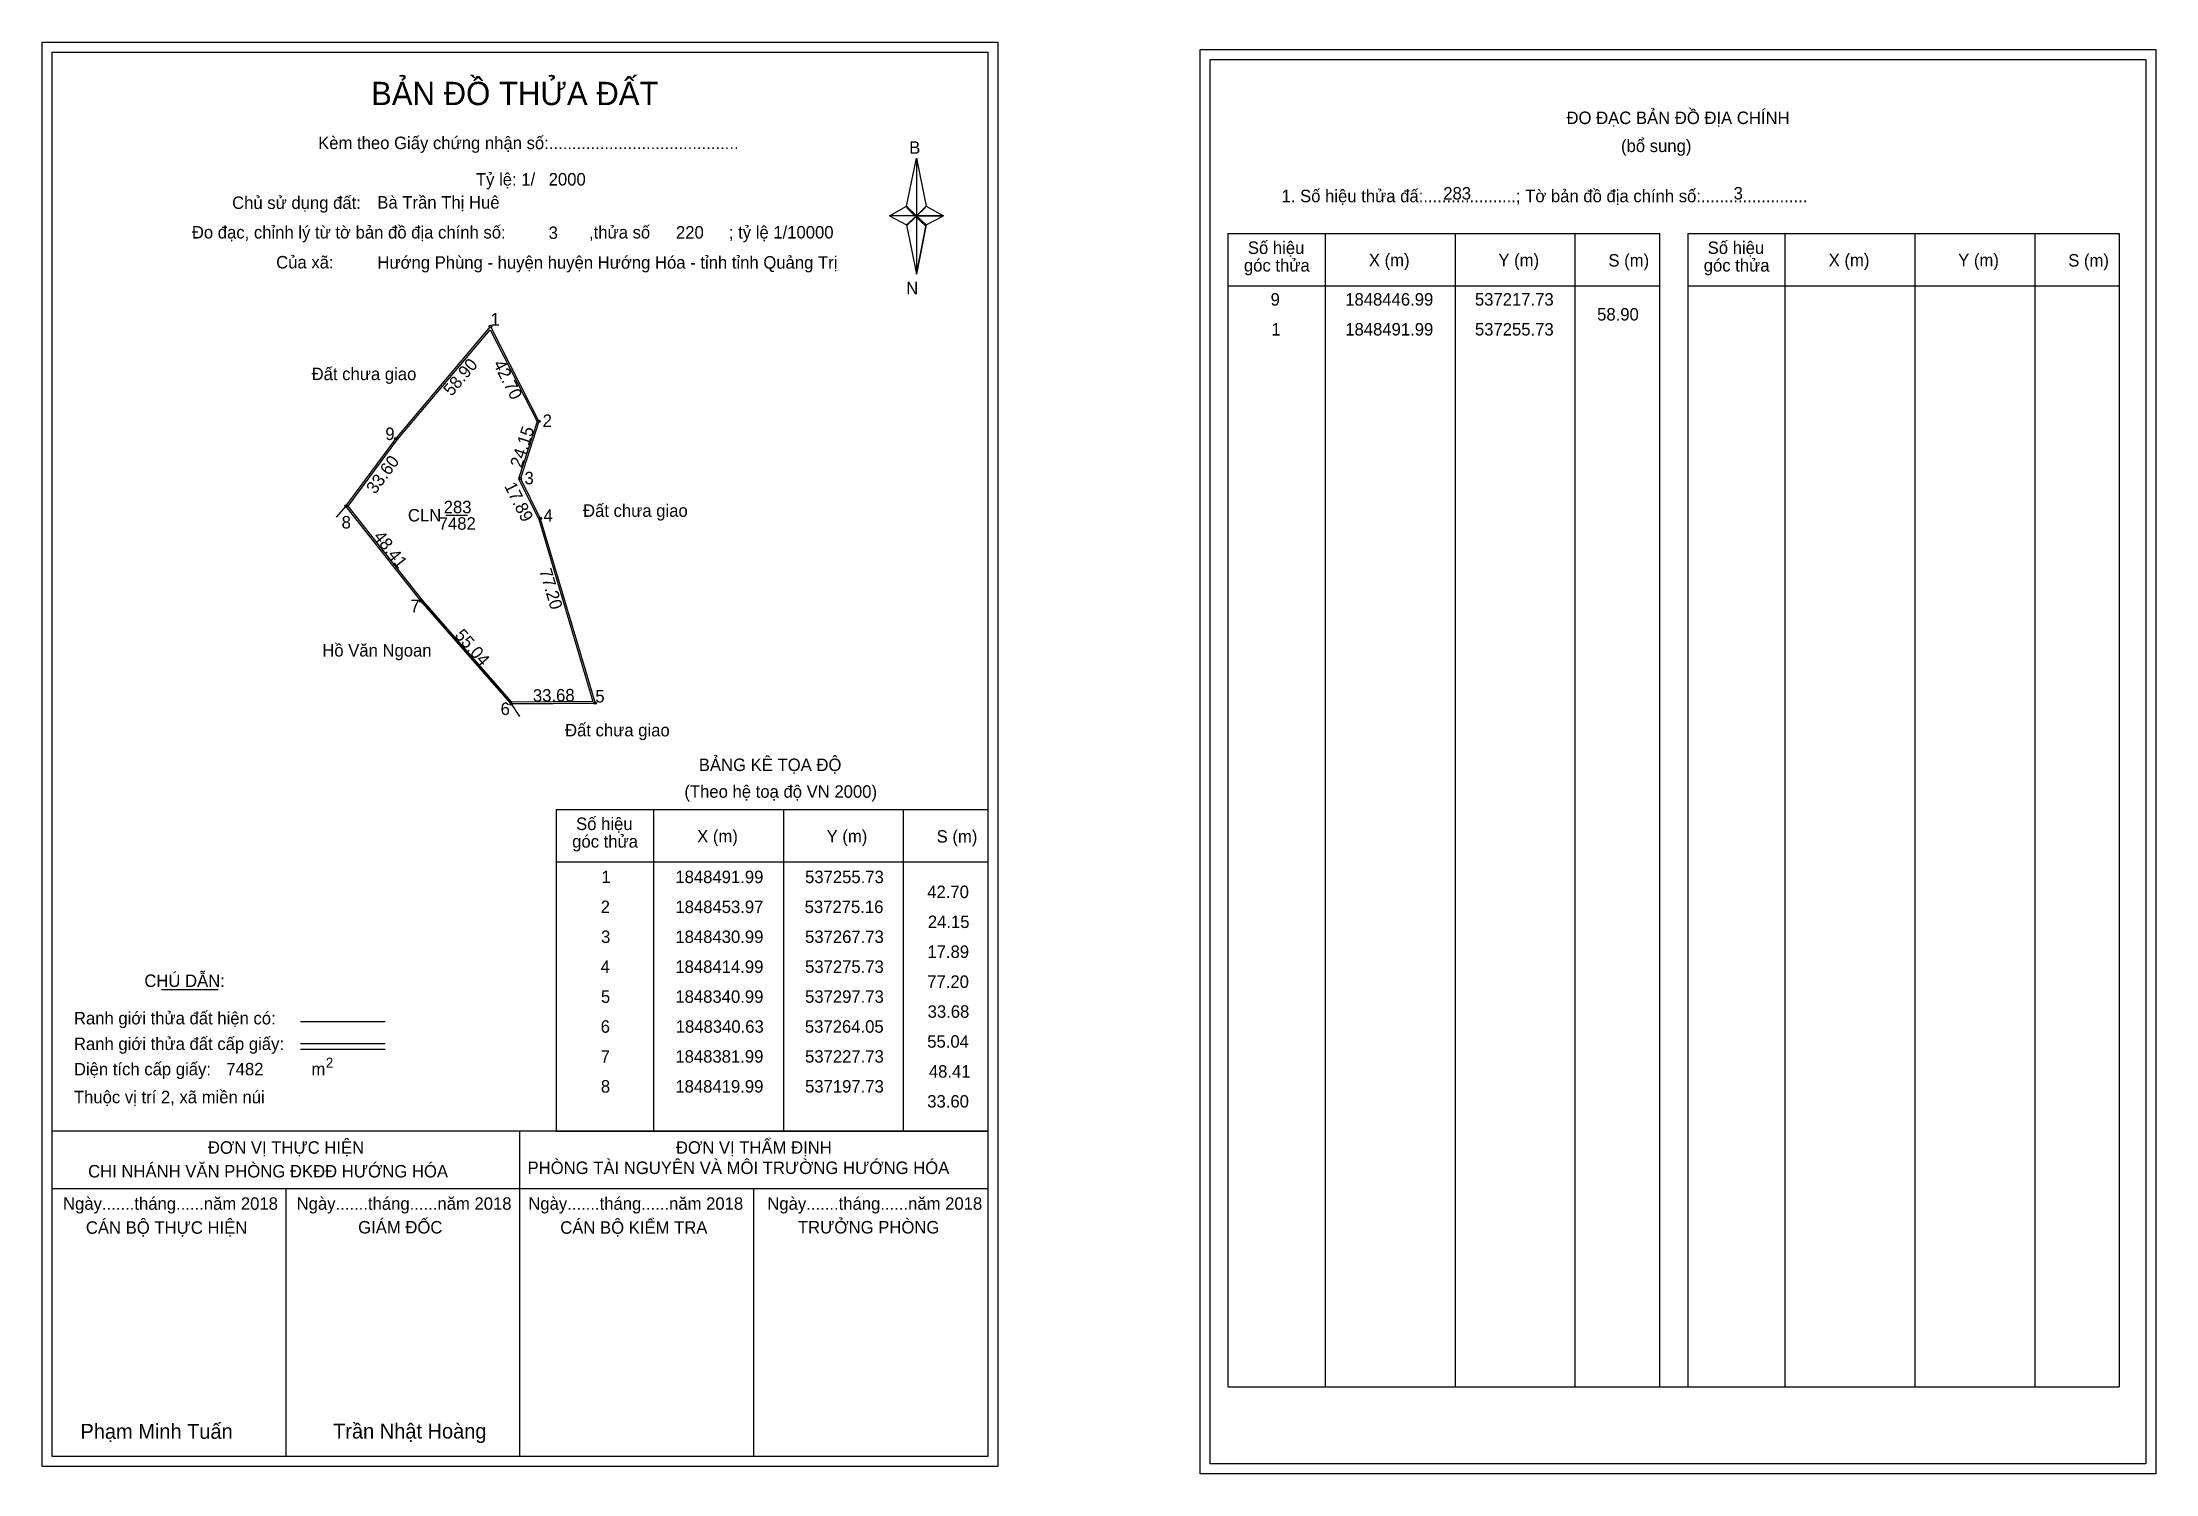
# Model space of a CAD drawing. Extents: x 537076 to 537924, y 1848032 to 1848606.
import ezdxf

# ---------------------------------------------------------------- set-up
doc = ezdxf.new("R2010")
doc.units = 0
for name, color, linetype in [('Level 1', 7, 'Continuous'), ('Level 10', 7, 'Continuous'), ('Level 11', 7, 'Continuous'), ('Level 13', 7, 'Continuous'), ('Level 27', 7, 'Continuous'), ('Level 3', 7, 'Continuous'), ('Level 36', 7, 'Continuous'), ('Level 49', 7, 'Continuous'), ('Level 53', 7, 'Continuous'), ('Level 55', 7, 'Continuous'), ('Level 6', 7, 'Continuous'), ('Level 63', 7, 'Continuous'), ('Level 9', 7, 'Continuous')]:
    doc.layers.add(name, color=color, linetype=linetype)

msp = doc.modelspace()

# ---------------------------------------------------------------- linework, layer by layer
at = {"layer": 'Level 1'}
for p, q in [((537079.88, 1848601.98), (537079.88, 1848601.98)), ((537544.56, 1848599.07), (537544.56, 1848599.07)), ((537422.72, 1848540.22), (537426.65, 1848559.5)), ((537422.72, 1848540.22), (537426.65, 1848559.5)), ((537426.65, 1848559.5), (537426.65, 1848536.45)), ((537426.65, 1848559.5), (537430.59, 1848540.22)), ((537426.65, 1848559.5), (537426.65, 1848536.45)), ((537415.83, 1848536.45), (537422.72, 1848540.22)), ((537422.72, 1848540.22), (537426.65, 1848536.45)), ((537426.65, 1848536.45), (537422.72, 1848540.22)), ((537426.36, 1848536.01), (537422.72, 1848539.78)), ((537430.29, 1848539.78), (537426.36, 1848536.01)), ((537426.36, 1848536.01), (537430.29, 1848539.78)), ((537430.59, 1848540.22), (537426.65, 1848536.45)), ((537426.65, 1848536.45), (537430.59, 1848540.22)), ((537430.59, 1848540.22), (537437.48, 1848536.45)), ((537415.83, 1848536.45), (537422.72, 1848532.77)), ((537426.65, 1848536.45), (537415.83, 1848536.45)), ((537426.65, 1848536.45), (537422.72, 1848532.77)), ((537422.72, 1848532.77), (537426.65, 1848536.45)), ((537426.36, 1848536.01), (537422.72, 1848532.33)), ((537422.72, 1848532.33), (537426.36, 1848536.01)), ((537422.72, 1848532.77), (537426.65, 1848513.05)), ((537430.29, 1848532.33), (537426.36, 1848536.01)), ((537426.65, 1848536.45), (537426.65, 1848513.05)), ((537426.65, 1848536.45), (537437.48, 1848536.45)), ((537426.65, 1848536.45), (537430.59, 1848532.77)), ((537437.48, 1848536.45), (537426.65, 1848536.45)), ((537426.65, 1848536.45), (537426.65, 1848513.05)), ((537430.59, 1848532.77), (537426.65, 1848536.45)), ((537430.59, 1848532.77), (537426.65, 1848513.05)), ((537426.65, 1848513.05), (537430.59, 1848532.77)), ((537430.59, 1848532.77), (537437.48, 1848536.45)), ((537551.62, 1848529.36), (537724.82, 1848529.36)), ((537590.8, 1848066.83), (537590.8, 1848529.36)), ((537642.95, 1848066.83), (537642.95, 1848529.36)), ((537690.89, 1848529.36), (537690.89, 1848066.83)), ((537724.82, 1848529.36), (537724.82, 1848066.83)), ((537736.14, 1848529.36), (537909.34, 1848529.36)), ((537775.32, 1848066.83), (537775.32, 1848529.36)), ((537827.46, 1848066.83), (537827.46, 1848529.36)), ((537875.41, 1848529.36), (537875.41, 1848066.83)), ((537909.34, 1848529.36), (537909.34, 1848066.83)), ((537551.62, 1848508.31), (537724.82, 1848508.31)), ((537736.14, 1848508.31), (537909.34, 1848508.31)), ((537282.06, 1848298.33), (537455.26, 1848298.33)), ((537321.24, 1848169.28), (537321.24, 1848298.33)), ((537373.39, 1848169.28), (537373.39, 1848298.33)), ((537421.33, 1848298.33), (537421.33, 1848169.28)), ((537282.06, 1848277.27), (537455.26, 1848277.27)), ((537123.71, 1848226.11), (537146.52, 1848226.11)), ((537179.44, 1848213.31), (537213.46, 1848213.31)), ((537179.44, 1848204.41), (537213.46, 1848204.41)), ((537179.44, 1848202.22), (537213.46, 1848202.22)), ((537293.53, 1848169.28), (537079.87, 1848169.28)), ((537455.26, 1848169.28), (537245.58, 1848169.28)), ((537267.57, 1848038.83), (537267.57, 1848169.28)), ((537282.06, 1848169.27), (537455.26, 1848169.27)), ((537455.27, 1848146.18), (537079.87, 1848146.18)), ((537173.72, 1848038.83), (537173.72, 1848146.18)), ((537361.42, 1848038.83), (537361.42, 1848146.18)), ((537551.62, 1848066.83), (537909.34, 1848066.83)), ((537455.26, 1848038.83), (537455.26, 1848038.83)), ((537919.96, 1848035.92), (537919.96, 1848035.92))]:
    msp.add_line(p, q, dxfattribs=at)
at = {"layer": 'Level 10'}
for p, q in [((537217.73, 1848446.99), (537255.73, 1848491.99)), ((537218.28, 1848446.56), (537255.59, 1848490.73)), ((537255.59, 1848490.73), (537274.4, 1848453.91)), ((537255.73, 1848491.99), (537275.16, 1848453.97)), ((537197.73, 1848419.99), (537217.73, 1848446.99)), ((537198.61, 1848420), (537218.28, 1848446.56)), ((537274.4, 1848453.91), (537266.98, 1848430.93)), ((537275.16, 1848453.97), (537267.73, 1848430.99)), ((537266.98, 1848430.93), (537275.08, 1848414.73)), ((537267.73, 1848430.99), (537275.73, 1848414.99)), ((537227.73, 1848381.99), (537197.73, 1848419.99)), ((537228.27, 1848382.44), (537198.61, 1848420)), ((537275.08, 1848414.73), (537296.79, 1848341.68)), ((537275.73, 1848414.99), (537297.73, 1848340.99)), ((537227.73, 1848381.99), (537264.05, 1848340.63)), ((537264.05, 1848340.63), (537227.73, 1848381.99)), ((537264.36, 1848341.33), (537228.27, 1848382.44)), ((537264.05, 1848340.63), (537297.73, 1848340.99)), ((537297.73, 1848340.99), (537264.05, 1848340.63)), ((537296.79, 1848341.68), (537264.36, 1848341.33))]:
    msp.add_line(p, q, dxfattribs=at)
at = {"layer": 'Level 11'}
for centre in [(537255.73, 1848491.99), (537275.16, 1848453.97), (537217.73, 1848446.99), (537267.73, 1848430.99), (537197.73, 1848419.99), (537275.73, 1848414.99), (537227.73, 1848381.99), (537264.05, 1848340.63), (537297.73, 1848340.99), (537297.73, 1848340.99)]:
    msp.add_circle(centre, 0.5, dxfattribs=at)
at = {"layer": 'Level 27'}
for p, q in [((537197.73, 1848419.99), (537193.75, 1848415.5)), ((537264.05, 1848340.63), (537267.32, 1848335.6))]:
    msp.add_line(p, q, dxfattribs=at)
at = {"layer": 'Level 3'}
for p, q in [((537551.62, 1848529.36), (537551.62, 1848066.83)), ((537736.14, 1848529.36), (537736.14, 1848066.83)), ((537282.06, 1848298.33), (537282.06, 1848169.28))]:
    msp.add_line(p, q, dxfattribs=at)
at = {"layer": 'Level 63'}
for p, q in [((537075.87, 1848605.98), (537459.27, 1848605.98)), ((537075.87, 1848034.83), (537075.87, 1848605.98)), ((537079.87, 1848601.98), (537455.27, 1848601.98)), ((537079.87, 1848038.83), (537079.87, 1848601.98)), ((537455.27, 1848601.98), (537455.27, 1848038.83)), ((537459.27, 1848605.98), (537459.27, 1848034.83)), ((537540.56, 1848603.07), (537923.96, 1848603.07)), ((537540.56, 1848031.92), (537540.56, 1848603.07)), ((537544.56, 1848599.07), (537919.96, 1848599.07)), ((537544.56, 1848035.92), (537544.56, 1848599.07)), ((537919.96, 1848599.07), (537919.96, 1848035.92)), ((537923.96, 1848603.07), (537923.96, 1848031.92)), ((537455.27, 1848038.83), (537079.87, 1848038.83)), ((537459.27, 1848034.83), (537075.87, 1848034.83)), ((537923.96, 1848031.92), (537540.56, 1848031.92)), ((537919.96, 1848035.92), (537544.56, 1848035.92))]:
    msp.add_line(p, q, dxfattribs=at)
at = {"layer": 'Level 9'}
msp.add_line((537237.85, 1848416.31), (537246.54, 1848416.31), dxfattribs=at)

# ---------------------------------------------------------------- texts
at = {"layer": 'Level 1'}
for s, height, p in [('BẢN ĐỒ THỬA ĐẤT', 9.3313, (537207.81, 1848580.8)), ('ĐO ĐẠC BẢN ĐỒ ĐỊA CHÍNH', 5, (537687.51, 1848573.2)), ('Kèm theo Giấy chứng nhận số:.........................................', 5, (537186.57, 1848563.14)), ('B', 5, (537423.74, 1848561.26)), ('(bổ sung)', 5, (537709.39, 1848561.96)), ('1. Số hiệu thửa đấ:....................; Tờ bản đồ địa chính số:.......................', 5, (537573.17, 1848541.84)), ('Chủ sử dụng đất:', 5, (537152.05, 1848539.15)), ('Đo đạc, chỉnh lý từ tờ bản đồ địa chính số:                  ,thửa số                 ; tỷ lệ 1/10000', 5, (537135.89, 1848527.29)), ('Số hiệu', 5, (537559.65, 1848521.1)), ('Số hiệu', 5, (537744.17, 1848521.1)), ('Của xã:', 5, (537169.73, 1848515.29)), ('góc thửa', 5, (537558.07, 1848514.04)), ('X (m)', 5, (537608.21, 1848516.15)), ('Y (m)', 5, (537660.17, 1848516.15)), ('S (m)', 5, (537704.33, 1848516.05)), ('góc thửa', 5, (537742.58, 1848514.04)), ('X (m)', 5, (537792.73, 1848516.15)), ('Y (m)', 5, (537844.68, 1848516.15)), ('S (m)', 5, (537888.84, 1848516.05)), ('N', 5, (537422.54, 1848504.92)), ('BẢNG KÊ TỌA ĐỘ', 5, (537339.33, 1848313.73)), ('(Theo hệ toạ độ VN 2000)', 5, (537333.53, 1848303.01)), ('Số hiệu', 5, (537290.09, 1848290.06)), ('góc thửa', 5, (537288.51, 1848283)), ('X (m)', 5, (537338.65, 1848285.11)), ('Y (m)', 5, (537390.61, 1848285.11)), ('S (m)', 5, (537434.77, 1848285.01)), ('CHÚ DẪN:', 5, (537116.83, 1848227.12)), ('Ranh giới thửa đất hiện có:', 5, (537088.57, 1848212.12)), ('Ranh giới thửa đất cấp giấy:', 5, (537088.57, 1848201.84)), ('Diện tích cấp giấy:', 5, (537088.57, 1848191.68)), ('m', 5, (537183.88, 1848191.73)), ('2', 4, (537189.67, 1848194.75)), ('Thuộc vị trí 2, xã miền núi', 5, (537088.57, 1848180.48)), ('ĐƠN VỊ THỰC HIỆN', 5, (537142.34, 1848160.25)), ('ĐƠN VỊ THẨM ĐỊNH', 5, (537330.14, 1848160.25)), ('PHÒNG TÀI NGUYÊN VÀ MÔI TRƯỜNG HƯỚNG HÓA', 5, (537270.6, 1848152.11)), ('CHI NHÁNH VĂN PHÒNG ĐKĐĐ HƯỚNG HÓA', 5, (537094.26, 1848150.73)), ('Ngày.......tháng......năm 2018', 5, (537084.21, 1848137.77)), ('Ngày.......tháng......năm 2018', 5, (537177.95, 1848137.77)), ('Ngày.......tháng......năm 2018', 5, (537270.9, 1848137.77)), ('Ngày.......tháng......năm 2018', 5, (537366.82, 1848137.77)), ('CÁN BỘ THỰC HIỆN', 5, (537093.37, 1848128.15)), ('GIÁM ĐỐC', 5, (537202.63, 1848128.27)), ('CÁN BỘ KIỂM TRA', 5, (537283.72, 1848128.15)), ('TRƯỞNG PHÒNG', 5, (537379.09, 1848128.27)), ('Phạm Minh Tuấn', 6, (537091.19, 1848045.91)), ('Trần Nhật Hoàng', 6, (537192.57, 1848046.02))]:
    msp.add_text(s, height=height, dxfattribs=at).set_placement(p)
at = {"layer": 'Level 11'}
msp.add_text('Tỷ lệ: 1/', height=5, dxfattribs=at).set_placement((537249.89, 1848548.51))
at = {"layer": 'Level 13'}
for s, p in [('283', (537236.96, 1848417.11)), ('CLN', (537222.59, 1848413.81)), ('7482', (537234.96, 1848410.51))]:
    msp.add_text(s, height=5, dxfattribs=at).set_placement(p)
at = {"layer": 'Level 36'}
for s, p in [('Đất chưa giao', (537183.96, 1848470.49)), ('Đất chưa giao', (537292.86, 1848415.67)), ('Hồ Văn Ngoan', (537188.23, 1848359.63)), ('Đất chưa giao', (537285.64, 1848327.63))]:
    msp.add_text(s, height=5, dxfattribs=at).set_placement(p)
at = {"layer": 'Level 49'}
for s, rotation, p in [('58.90', 49.82077, (537240.13, 1848463.76)), ('42.70', 297.06916, (537256.65, 1848477.04)), ('24.15', 72.0827, (537268.2, 1848435.05)), ('33.60', 53.47114, (537209.46, 1848424.47)), ('17.89', 296.56505, (537261.15, 1848428.1)), ('48.41', 308.29016, (537208.49, 1848407.65)), ('77.20', 286.55707, (537275.26, 1848394.11)), ('55.04', 311.28776, (537241.09, 1848367.99)), ('33.68', 0.6124, (537272.78, 1848341.52))]:
    msp.add_text(s, height=5, rotation=rotation, dxfattribs=at).set_placement(p)
at = {"layer": 'Level 53'}
for s, p in [('9', (537568.77, 1848500.39)), ('1848446.99', (537598.73, 1848500.39)), ('537217.73', (537650.77, 1848500.39)), ('58.90', (537699.8, 1848494.39)), ('1', (537569.07, 1848488.39)), ('1848491.99', (537598.73, 1848488.39)), ('537255.73', (537650.77, 1848488.39)), ('1', (537300.26, 1848268.77)), ('1848491.99', (537329.92, 1848268.77)), ('537255.73', (537381.96, 1848268.77)), ('42.70', (537430.99, 1848262.77)), ('2', (537299.96, 1848256.77)), ('1848453.97', (537329.93, 1848256.77)), ('537275.16', (537381.8, 1848256.77)), ('24.15', (537431.22, 1848250.77)), ('3', (537300.11, 1848244.77)), ('1848430.99', (537329.92, 1848244.77)), ('537267.73', (537381.96, 1848244.77)), ('17.89', (537431.05, 1848238.77)), ('4', (537299.93, 1848232.77)), ('1848414.99', (537329.92, 1848232.77)), ('537275.73', (537381.96, 1848232.77)), ('5', (537300.05, 1848220.77)), ('1848340.99', (537329.92, 1848220.77)), ('537297.73', (537381.96, 1848220.77)), ('77.20', (537430.99, 1848226.77)), ('33.68', (537431.15, 1848214.77)), ('6', (537299.95, 1848208.77)), ('1848340.63', (537330.07, 1848208.77)), ('537264.05', (537381.9, 1848208.77)), ('7', (537299.97, 1848196.77)), ('1848381.99', (537329.92, 1848196.77)), ('537227.73', (537381.96, 1848196.77)), ('55.04', (537430.99, 1848202.77)), ('48.41', (537431.64, 1848190.77)), ('8', (537300.02, 1848184.77)), ('1848419.99', (537329.92, 1848184.77)), ('537197.73', (537381.96, 1848184.77)), ('33.60', (537430.99, 1848178.77))]:
    msp.add_text(s, height=5, dxfattribs=at).set_placement(p)
at = {"layer": 'Level 55'}
for s, height, p in [('1', 0.4, (537255.62, 1848491.99)), ('0', 0.11, (537255.69, 1848491.88)), ('0', 0.11, (537255.69, 1848491.88)), ('0', 0.11, (537255.69, 1848491.88)), ('0', 0.11, (537255.69, 1848491.88)), ('2', 0.4, (537275.02, 1848453.97)), ('9', 0.4, (537217.59, 1848446.99)), ('0', 0.11, (537217.69, 1848446.88)), ('0', 0.11, (537217.69, 1848446.88)), ('0', 0.11, (537275.12, 1848453.86)), ('0', 0.11, (537275.12, 1848453.86)), ('3', 0.4, (537267.61, 1848430.99)), ('0', 0.11, (537267.69, 1848430.88)), ('0', 0.11, (537267.69, 1848430.88)), ('8', 0.4, (537197.6, 1848419.99)), ('0', 0.11, (537197.69, 1848419.88)), ('0', 0.11, (537197.69, 1848419.88)), ('0', 0.11, (537197.69, 1848419.88)), ('4', 0.4, (537275.59, 1848414.99)), ('0', 0.11, (537275.69, 1848414.88)), ('0', 0.11, (537275.69, 1848414.88)), ('7', 0.4, (537227.6, 1848381.99)), ('0', 0.11, (537227.69, 1848381.88)), ('6', 0.4, (537263.91, 1848340.63)), ('0', 0.11, (537264.01, 1848340.52)), ('5', 0.4, (537297.6, 1848340.99)), ('0', 0.11, (537297.69, 1848340.88)), ('0', 0.11, (537297.69, 1848340.88))]:
    msp.add_text(s, height=height, dxfattribs=at).set_placement(p)
at = {"layer": 'Level 6'}
for s, p in [('2000', (537279.08, 1848548.55)), ('283', (537638.07, 1848542.92)), ('3', (537754.56, 1848542.96)), ('Bà Trần Thị Huê', (537210.32, 1848539.29)), ('3', (537279.07, 1848527.11)), ('220', (537330.16, 1848527.27)), ('Hướng Phùng - huyện huyện Hướng Hóa - tỉnh tỉnh Quảng Trị', (537210.35, 1848515.2)), ('7482', (537149.76, 1848191.7))]:
    msp.add_text(s, height=5, dxfattribs=at).set_placement(p)
at = {"layer": 'Level 9'}
for s, p in [('1', (537255.74, 1848492.37)), ('2', (537276.66, 1848451.73)), ('9', (537213.53, 1848446.48)), ('3', (537269.38, 1848428.73)), ('8', (537196, 1848410.99)), ('4', (537276.99, 1848413.67)), ('7', (537223.59, 1848377.44)), ('5', (537297.8, 1848341.22)), ('6', (537259.79, 1848336.2))]:
    msp.add_text(s, height=5, dxfattribs=at).set_placement(p)

doc.saveas('drawing.dxf')
